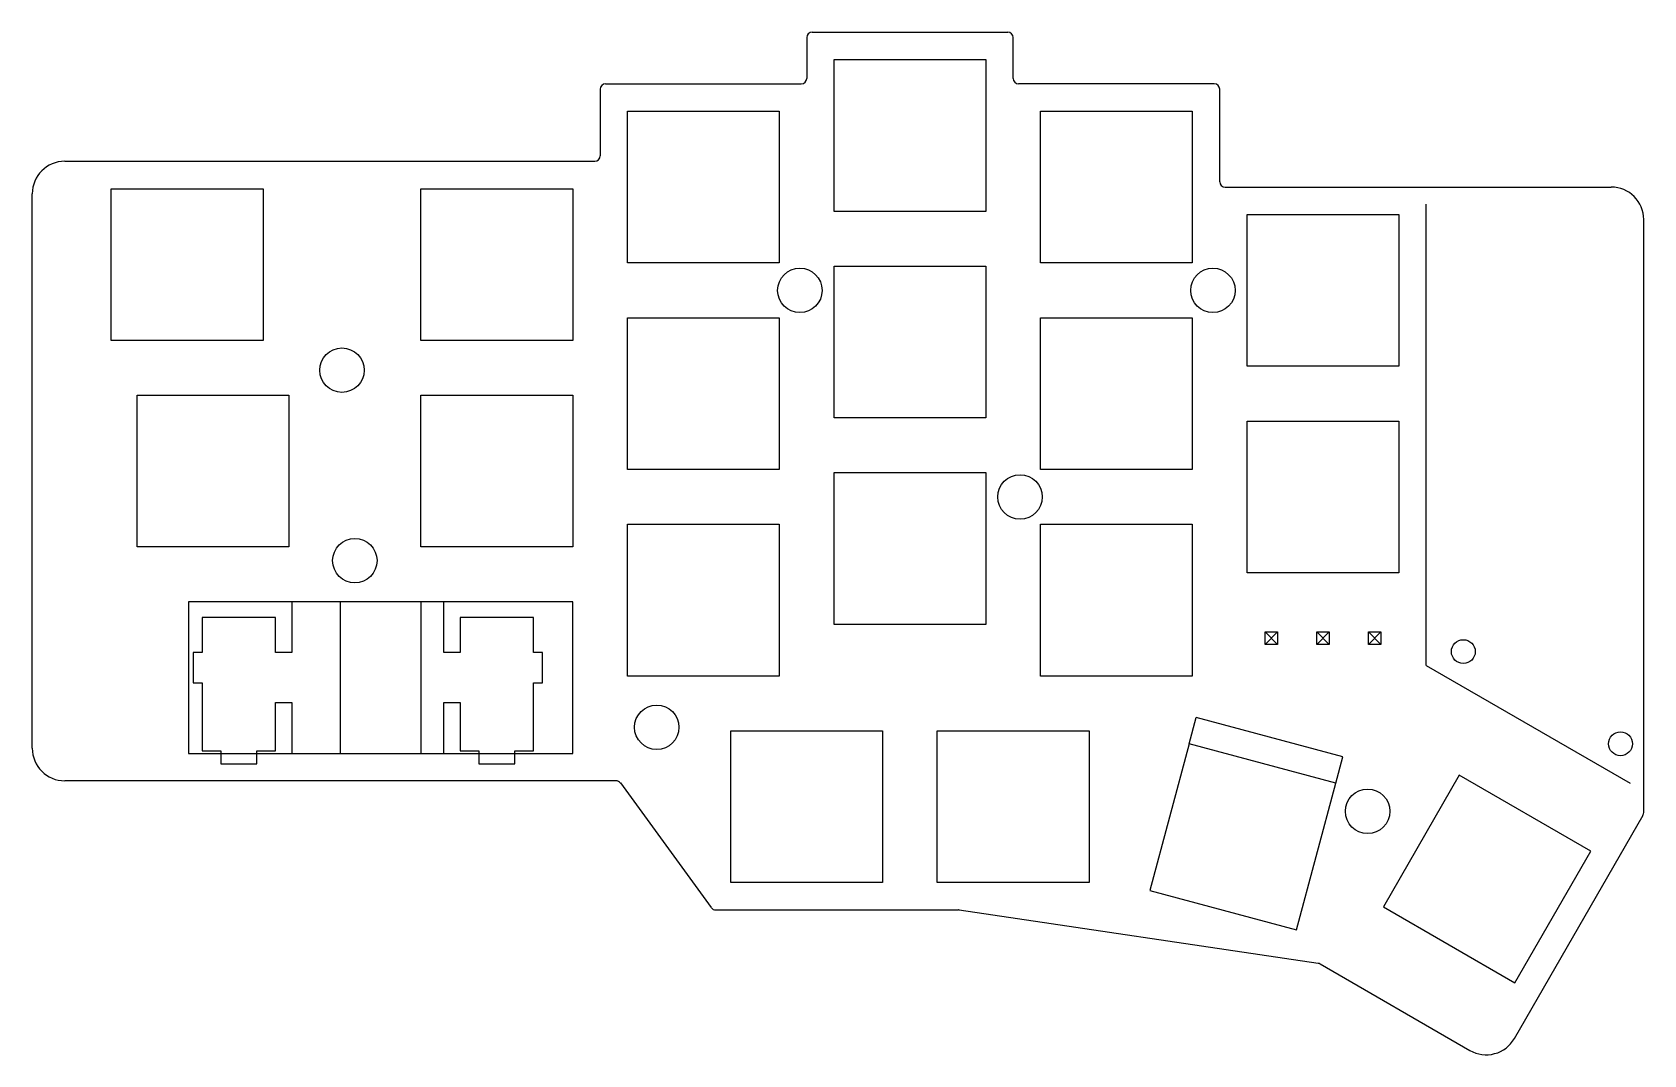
# Model space of a CAD drawing. Header units: millimetres. Extents: x 0 to 149, y 0 to 94.
import ezdxf

# ---------------------------------------------------------------- set-up
doc = ezdxf.new("R2010")
doc.units = ezdxf.units.MM

msp = doc.modelspace()

# ---------------------------------------------------------------- linework, layer by layer
at = {"linetype": 'Continuous'}
for p, q in [((71.44, 93.83), (71.44, 90.06)), ((90.49, 90.06), (90.49, 93.83)), ((52.89, 89.56), (70.94, 89.56)), ((109.04, 89.56), (90.99, 89.56)), ((52.39, 89.06), (52.39, 82.92)), ((109.54, 80.54), (109.54, 89.06)), ((3, 82.42), (51.89, 82.42)), ((110.04, 80.04), (145.65, 80.04)), ((128.59, 35.91), (128.59, 78.47)), ((148.65, 22.34), (148.65, 77.04)), ((113.72, 39.01), (114.87, 39.01)), ((113.72, 37.86), (113.72, 39.01)), ((113.72, 39.01), (114.87, 37.86)), ((114.87, 39.01), (113.72, 37.86)), ((114.87, 39.01), (114.87, 37.86)), ((118.49, 39.01), (119.64, 39.01)), ((118.49, 37.86), (118.49, 39.01)), ((118.49, 39.01), (119.64, 37.86)), ((119.64, 39.01), (118.49, 37.86)), ((119.64, 39.01), (119.64, 37.86)), ((123.25, 39.01), (124.4, 39.01)), ((123.25, 37.86), (123.25, 39.01)), ((123.25, 39.01), (124.4, 37.86)), ((124.4, 39.01), (123.25, 37.86)), ((124.4, 39.01), (124.4, 37.86)), ((114.87, 37.86), (113.72, 37.86)), ((119.64, 37.86), (118.49, 37.86)), ((124.4, 37.86), (123.25, 37.86)), ((128.59, 35.91), (147.39, 25.05)), ((106.73, 28.67), (107.38, 31.11)), ((120.9, 27.49), (107.38, 31.11)), ((120.25, 25.05), (120.9, 27.49)), ((53.85, 25.27), (3, 25.27)), ((63.05, 13.36), (85.43, 13.36))]:
    msp.add_line(p, q, dxfattribs=at)
at = {"color": 0}
for p, q in [((71.94, 94.33), (89.99, 94.33)), ((73.96, 91.8), (87.96, 91.8)), ((73.96, 77.8), (73.96, 91.8)), ((87.96, 91.8), (87.96, 77.8)), ((54.91, 87.04), (68.91, 87.04)), ((54.91, 73.04), (54.91, 87.04)), ((68.91, 87.04), (68.91, 73.04)), ((93.01, 87.04), (107.01, 87.04)), ((93.01, 73.04), (93.01, 87.04)), ((107.01, 87.04), (107.01, 73.04)), ((0, 28.27), (0, 79.42)), ((7.29, 79.89), (21.29, 79.89)), ((7.29, 65.9), (7.29, 79.89)), ((21.29, 79.89), (21.29, 65.9)), ((35.86, 79.89), (49.86, 79.89)), ((35.86, 65.9), (35.86, 79.89)), ((49.86, 79.89), (49.86, 65.9)), ((87.96, 77.8), (73.96, 77.8)), ((112.06, 77.51), (126.06, 77.51)), ((112.06, 63.51), (112.06, 77.51)), ((126.06, 77.51), (126.06, 63.51)), ((68.91, 73.04), (54.91, 73.04)), ((107.01, 73.04), (93.01, 73.04)), ((73.96, 72.75), (87.96, 72.75)), ((73.96, 58.75), (73.96, 72.75)), ((87.96, 72.75), (87.96, 58.75)), ((54.91, 67.99), (68.91, 67.99)), ((54.91, 53.99), (54.91, 67.99)), ((68.91, 67.99), (68.91, 53.99)), ((93.01, 67.99), (107.01, 67.99)), ((93.01, 53.99), (93.01, 67.99)), ((107.01, 67.99), (107.01, 53.99)), ((21.29, 65.9), (7.29, 65.9)), ((49.86, 65.9), (35.86, 65.9)), ((126.06, 63.51), (112.06, 63.51)), ((9.67, 60.84), (23.67, 60.84)), ((9.67, 46.85), (9.67, 60.84)), ((23.67, 60.84), (23.67, 46.85)), ((35.86, 60.84), (49.86, 60.84)), ((35.86, 46.85), (35.86, 60.84)), ((49.86, 60.84), (49.86, 46.85)), ((87.96, 58.75), (73.96, 58.75)), ((112.06, 58.46), (126.06, 58.46)), ((112.06, 44.46), (112.06, 58.46)), ((126.06, 58.46), (126.06, 44.46)), ((68.91, 53.99), (54.91, 53.99)), ((73.96, 53.7), (87.96, 53.7)), ((73.96, 39.7), (73.96, 53.7)), ((87.96, 53.7), (87.96, 39.7)), ((107.01, 53.99), (93.01, 53.99)), ((54.91, 48.94), (68.91, 48.94)), ((54.91, 34.94), (54.91, 48.94)), ((68.91, 48.94), (68.91, 34.94)), ((93.01, 48.94), (107.01, 48.94)), ((93.01, 34.94), (93.01, 48.94)), ((107.01, 48.94), (107.01, 34.94)), ((23.67, 46.85), (9.67, 46.85)), ((49.86, 46.85), (35.86, 46.85)), ((126.06, 44.46), (112.06, 44.46)), ((23.96, 41.79), (23.96, 37.1)), ((37.96, 41.79), (23.96, 41.79)), ((37.96, 37.1), (37.96, 41.79)), ((22.43, 40.33), (15.68, 40.33)), ((15.68, 40.33), (15.68, 37.1)), ((22.43, 37.1), (22.43, 40.33)), ((46.23, 40.33), (39.48, 40.33)), ((39.48, 40.33), (39.48, 37.1)), ((46.23, 37.1), (46.23, 40.33)), ((87.96, 39.7), (73.96, 39.7)), ((15.68, 37.1), (14.86, 37.1)), ((14.86, 37.1), (14.86, 34.3)), ((23.96, 37.1), (22.43, 37.1)), ((39.48, 37.1), (37.96, 37.1)), ((47.06, 37.1), (46.23, 37.1)), ((47.06, 34.3), (47.06, 37.1)), ((14.86, 34.3), (15.68, 34.3)), ((15.68, 34.3), (15.68, 28.03)), ((46.23, 28.03), (46.23, 34.3)), ((46.23, 34.3), (47.06, 34.3)), ((68.91, 34.94), (54.91, 34.94)), ((107.01, 34.94), (93.01, 34.94)), ((22.43, 28.03), (22.43, 32.5)), ((22.43, 32.5), (23.96, 32.5)), ((23.96, 32.5), (23.96, 27.8)), ((37.96, 27.8), (37.96, 32.5)), ((37.96, 32.5), (39.48, 32.5)), ((39.48, 32.5), (39.48, 28.03)), ((64.44, 29.89), (78.44, 29.89)), ((64.44, 15.89), (64.44, 29.89)), ((78.44, 29.89), (78.44, 15.89)), ((83.49, 29.89), (97.49, 29.89)), ((83.49, 15.89), (83.49, 29.89)), ((97.49, 29.89), (97.49, 15.89)), ((106.73, 28.67), (103.1, 15.15)), ((120.25, 25.05), (106.73, 28.67)), ((15.68, 28.03), (17.41, 28.03)), ((17.41, 28.03), (17.41, 26.83)), ((17.41, 26.83), (20.71, 26.83)), ((20.71, 26.83), (20.71, 28.03)), ((20.71, 28.03), (22.43, 28.03)), ((23.96, 27.8), (37.96, 27.8)), ((39.48, 28.03), (41.2, 28.03)), ((41.2, 28.03), (41.2, 26.83)), ((41.2, 26.83), (44.51, 26.83)), ((44.51, 26.83), (44.51, 28.03)), ((44.51, 28.03), (46.23, 28.03)), ((131.64, 25.78), (124.64, 13.65)), ((143.76, 18.77), (131.64, 25.78)), ((116.63, 11.53), (120.25, 25.05)), ((136.76, 6.65), (143.76, 18.77)), ((78.44, 15.89), (64.44, 15.89)), ((97.49, 15.89), (83.49, 15.89)), ((103.1, 15.15), (116.63, 11.53)), ((124.64, 13.65), (136.76, 6.65))]:
    msp.add_line(p, q, dxfattribs=at)
at = {"color": 40, "true_color": 0xf8d731}
for p, q in [((28.43, 41.79), (14.43, 41.79)), ((14.43, 41.79), (14.43, 27.8)), ((28.43, 27.8), (28.43, 41.79)), ((49.86, 41.79), (35.86, 41.79)), ((35.86, 41.79), (35.86, 27.8)), ((49.86, 27.8), (49.86, 41.79)), ((14.43, 27.8), (28.43, 27.8)), ((35.86, 27.8), (49.86, 27.8))]:
    msp.add_line(p, q, dxfattribs=at)
at = {"color": 7, "linetype": 'Continuous', "lineweight": 25}
for p, q in [((54.26, 25.07), (62.64, 13.57)), ((136.72, 1.5), (148.59, 22.09)), ((85.51, 13.36), (118.61, 8.44)), ((118.79, 8.38), (132.62, 0.4))]:
    msp.add_line(p, q, dxfattribs=at)
at = {"linetype": 'Continuous'}
for centre in [(70.81, 70.51), (108.91, 70.51), (28.57, 63.15), (91.12, 51.46), (29.76, 45.58), (57.61, 30.21), (123.18, 22.46)]:
    msp.add_circle(centre, 2.05, dxfattribs=at)
at = {"color": 7, "linetype": 'Continuous', "lineweight": 25}
for centre in [(132.01, 37.19), (146.51, 28.69)]:
    msp.add_circle(centre, 1.1, dxfattribs=at)
at = {"linetype": 'Continuous'}
for centre, radius, start, end in [((71.94, 93.83), 0.5, 90, 179.9514), ((89.99, 93.83), 0.5, 0, 90), ((52.89, 89.06), 0.5, 90, 180), ((70.94, 90.06), 0.5, 270, 359.9514), ((90.99, 90.06), 0.5, 180, 270), ((109.04, 89.06), 0.5, 0, 90), ((3, 79.42), 3, 90, 180), ((51.89, 82.92), 0.5, 270, 0), ((110.04, 80.54), 0.5, 180, 270), ((145.65, 77.04), 3, 0, 90), ((3, 28.27), 3, 180, 270), ((63.05, 13.86), 0.5, 216.1021, 270)]:
    msp.add_arc(centre, radius, start, end, dxfattribs=at)
at = {"linetype": 'Continuous', "lineweight": 25}
for centre, start, end in [((53.85, 24.77), 36.1021, 90), ((148.15, 22.34), 330.04, 0), ((85.43, 12.86), 81.5418, 90), ((85.43, 12.86), 81.5418, 90)]:
    msp.add_arc(centre, 0.5, start, end, dxfattribs=at)
at = {"color": 7, "linetype": 'Continuous', "lineweight": 25}
for centre, radius, start, end in [((118.54, 7.94), 0.5, 60.04, 81.5418), ((134.12, 3), 3, 240.04, 330.04)]:
    msp.add_arc(centre, radius, start, end, dxfattribs=at)

doc.saveas('drawing.dxf')
